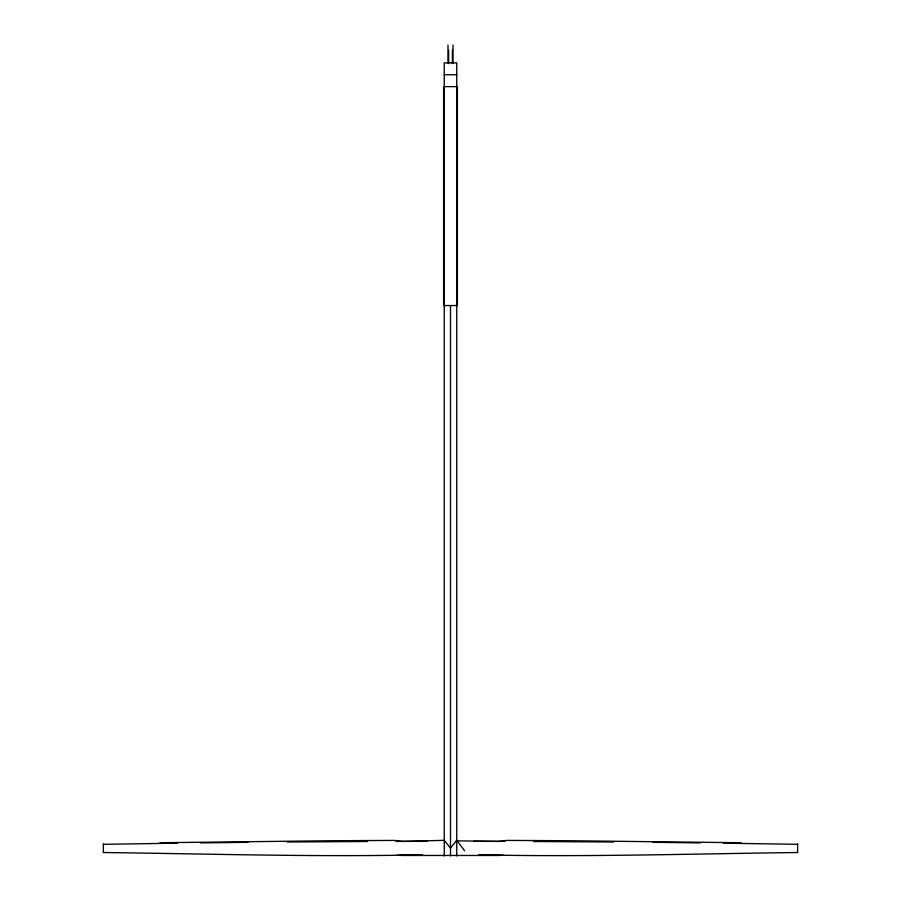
<?xml version="1.0" encoding="UTF-8"?>
<svg xmlns="http://www.w3.org/2000/svg" width="901" height="901" viewBox="0 0 901 901"><rect width="100%" height="100%" fill="white"/><g stroke="black" fill="none" stroke-linecap="round" stroke-linejoin="round"><path stroke-width="1.35" d="M456.368 840.836L498.14 841.388L506.745 840.419L567.472 840.723L740.982 842.728M450.613 847.987L456.728 840.34L464.589 850.735M450.387 847.987L444.272 840.34L402.86 841.388L394.255 840.419L333.528 840.723L160.018 842.728M397.093 855.342L422.344 854.812C316.048 857.166 209.674 853.833 103.367 852.515M797.633 852.515C691.326 853.833 584.952 857.166 478.656 854.812L503.907 855.342M103.367 844.316L177.598 843.178M200.608 842.874L248.034 842.345M401.305 855.466L499.695 855.466M287.374 841.985L367.54 841.5M396.102 841.399L427.378 841.343M444.249 74.749L456.751 74.749M443.686 86.631L457.314 86.631M443.686 305.54L457.314 305.54M473.622 841.343L504.898 841.399M533.46 841.5L613.626 841.985M652.966 842.345L700.392 842.874M723.402 843.178L797.633 844.316M797.633 843.775L797.633 852.492M457.381 86.631L457.381 305.54M456.751 855.95L456.751 62.867L444.249 62.867L444.249 855.95M453 45.05L453 63.498M452.381 50.231L452.381 63.577M450.5 305.54L450.5 855.95M448.619 50.231L448.619 63.577M448 45.05L448 63.498M443.619 86.631L443.619 305.54M103.367 843.775L103.367 852.492"/></g></svg>
